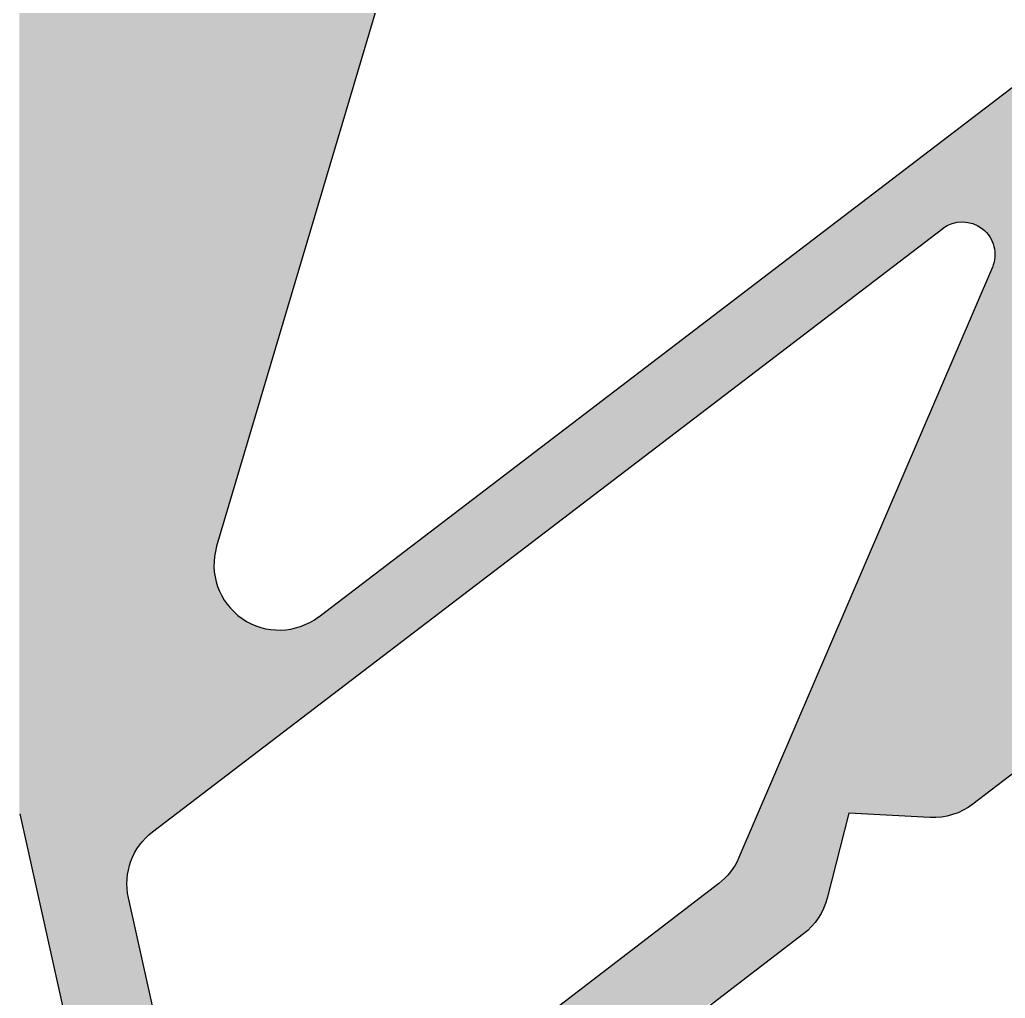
# Model space of a CAD drawing. Extents: x 181 to 485, y 440 to 775.
# Drawn here: x 379.36 to 409.62, y 516.45 to 546.48 of the extents above; entities that cross this region are included whole.
import ezdxf

# ---------------------------------------------------------------- set-up
doc = ezdxf.new("R2010")
doc.units = 0
doc.layers.add('LAYER_01', color=7, linetype='CONTINUOUS')

# ---------------------------------------------------------------- blocks, each defined once
blk = doc.blocks.new('*U1')
at = {"layer": 'LAYER_01', "linetype": 'CONTINUOUS'}
for points in [[(379.351, 522.17), (379.351, 607.502), (379.365, 522.112)], [(379.365, 522.112), (379.351, 607.502), (379.365, 607.489)], [(379.365, 522.112), (379.365, 607.489), (382.656, 507.334)], [(382.656, 507.334), (379.365, 607.489), (382.656, 604.414)], [(382.656, 519.984), (382.656, 604.414), (382.657, 520.02)], [(382.657, 520.02), (382.656, 604.414), (382.657, 604.414)], [(382.657, 520.02), (382.657, 604.414), (382.658, 520.055)], [(382.658, 520.055), (382.657, 604.414), (382.658, 604.413)], [(382.658, 520.055), (382.658, 604.413), (382.66, 520.091)], [(382.66, 520.091), (382.658, 604.413), (382.66, 604.411)], [(382.66, 520.091), (382.66, 604.411), (382.662, 520.127)], [(382.662, 520.127), (382.66, 604.411), (382.662, 604.409)], [(382.662, 520.127), (382.662, 604.409), (382.665, 520.162)], [(382.665, 520.162), (382.662, 604.409), (382.665, 604.406)], [(382.665, 520.162), (382.665, 604.406), (382.669, 520.198)], [(382.669, 520.198), (382.665, 604.406), (382.669, 604.403)], [(382.669, 520.198), (382.669, 604.403), (382.674, 520.234)], [(382.674, 520.234), (382.669, 604.403), (382.674, 604.398)], [(382.674, 520.234), (382.674, 604.398), (382.679, 520.27)], [(382.679, 520.27), (382.674, 604.398), (382.679, 604.394)], [(382.679, 520.27), (382.679, 604.394), (382.684, 520.306)], [(382.684, 520.306), (382.679, 604.394), (382.684, 604.388)], [(382.684, 520.306), (382.684, 604.388), (382.691, 520.341)], [(382.691, 520.341), (382.684, 604.388), (382.691, 604.382)], [(382.691, 520.341), (382.691, 604.382), (382.698, 520.377)], [(382.698, 520.377), (382.691, 604.382), (382.698, 604.376)], [(382.698, 520.377), (382.698, 604.376), (382.705, 520.413)], [(382.705, 520.413), (382.698, 604.376), (382.705, 604.369)], [(382.705, 520.413), (382.705, 604.369), (382.714, 520.448)], [(382.714, 520.448), (382.705, 604.369), (382.714, 604.361)], [(382.714, 520.448), (382.714, 604.361), (382.723, 520.483)], [(382.723, 520.483), (382.714, 604.361), (382.723, 604.352)], [(382.723, 520.483), (382.723, 604.352), (382.732, 520.518)], [(382.732, 520.518), (382.723, 604.352), (382.732, 604.343)], [(382.732, 520.518), (382.732, 604.343), (382.743, 520.554)], [(382.743, 520.554), (382.732, 604.343), (382.743, 604.334)], [(382.743, 520.554), (382.743, 604.334), (382.754, 520.588)], [(382.754, 520.588), (382.743, 604.334), (382.754, 604.324)], [(382.754, 520.588), (382.754, 604.324), (382.765, 520.623)], [(382.765, 520.623), (382.754, 604.324), (382.765, 604.313)], [(382.765, 520.623), (382.765, 604.313), (382.777, 520.657)], [(382.777, 520.657), (382.765, 604.313), (382.777, 604.301)], [(382.777, 520.657), (382.777, 604.301), (382.79, 520.692)], [(382.79, 520.692), (382.777, 604.301), (382.79, 604.289)], [(382.79, 520.692), (382.79, 604.289), (382.804, 520.726)], [(382.804, 520.726), (382.79, 604.289), (382.804, 604.277)], [(382.804, 520.726), (382.804, 604.277), (382.818, 520.759)], [(382.818, 520.759), (382.804, 604.277), (382.818, 604.264)], [(382.818, 520.759), (382.818, 604.264), (382.833, 520.793)], [(382.833, 520.793), (382.818, 604.264), (382.833, 604.25)], [(382.833, 520.793), (382.833, 604.25), (382.848, 520.826)], [(382.848, 520.826), (382.833, 604.25), (382.848, 604.236)], [(382.848, 520.826), (382.848, 604.236), (382.864, 520.859)], [(382.864, 520.859), (382.848, 604.236), (382.864, 604.221)], [(382.864, 520.859), (382.864, 604.221), (382.88, 520.891)], [(382.88, 520.891), (382.864, 604.221), (382.88, 604.205)], [(382.88, 520.891), (382.88, 604.205), (382.897, 520.923)], [(382.897, 520.923), (382.88, 604.205), (382.897, 604.19)], [(382.897, 520.923), (382.897, 604.19), (382.915, 520.955)], [(382.915, 520.955), (382.897, 604.19), (382.915, 604.173)], [(382.915, 520.955), (382.915, 604.173), (382.933, 520.987)], [(382.933, 520.987), (382.915, 604.173), (382.933, 604.156)], [(382.933, 520.987), (382.933, 604.156), (382.951, 521.018)], [(382.951, 521.018), (382.933, 604.156), (382.951, 604.139)], [(382.951, 521.018), (382.951, 604.139), (382.971, 521.048)], [(382.971, 521.048), (382.951, 604.139), (382.971, 604.121)], [(382.971, 521.048), (382.971, 604.121), (382.99, 521.079)], [(382.99, 521.079), (382.971, 604.121), (382.99, 604.103)], [(382.99, 521.079), (382.99, 604.103), (383.011, 521.108)], [(383.011, 521.108), (382.99, 604.103), (383.011, 604.084)], [(383.011, 521.108), (383.011, 604.084), (383.031, 521.138)], [(383.031, 521.138), (383.011, 604.084), (383.031, 604.064)], [(383.031, 521.138), (383.031, 604.064), (383.052, 521.167)], [(383.052, 521.167), (383.031, 604.064), (383.052, 604.045)], [(383.052, 521.167), (383.052, 604.045), (383.074, 521.195)], [(383.074, 521.195), (383.052, 604.045), (383.074, 604.024)], [(383.074, 521.195), (383.074, 604.024), (383.096, 521.223)], [(383.096, 521.223), (383.074, 604.024), (383.096, 604.004)], [(383.096, 521.223), (383.096, 604.004), (383.119, 521.251)], [(383.119, 521.251), (383.096, 604.004), (383.119, 603.983)], [(383.119, 521.251), (383.119, 603.983), (383.141, 521.278)], [(383.141, 521.278), (383.119, 603.983), (383.141, 603.961)], [(383.141, 521.278), (383.141, 603.961), (383.165, 521.304)], [(383.165, 521.304), (383.141, 603.961), (383.165, 603.94)], [(383.165, 521.304), (383.165, 603.94), (383.188, 521.33)], [(383.188, 521.33), (383.165, 603.94), (383.188, 603.918)], [(383.188, 521.33), (383.188, 603.918), (383.212, 521.356)], [(383.212, 521.356), (383.188, 603.918), (383.212, 603.895)], [(383.212, 521.356), (383.212, 603.895), (383.237, 521.381)], [(383.237, 521.381), (383.212, 603.895), (383.237, 603.872)], [(383.237, 521.381), (383.237, 603.872), (383.287, 521.429)], [(383.287, 521.429), (383.237, 603.872), (383.287, 603.826)], [(383.287, 521.429), (383.287, 603.826), (383.338, 521.476)], [(383.338, 521.476), (383.287, 603.826), (383.338, 603.778)], [(383.338, 521.476), (383.338, 603.778), (383.39, 521.52)], [(383.39, 521.52), (383.338, 603.778), (383.39, 603.729)], [(383.39, 521.52), (383.39, 603.729), (383.443, 521.562)], [(383.443, 521.562), (383.39, 603.729), (383.443, 603.68)], [(383.443, 521.562), (383.443, 603.68), (385.327, 523)], [(385.327, 523), (383.443, 603.68), (385.327, 601.92)], [(385.327, 529.758), (385.327, 601.92), (385.328, 529.797)], [(385.328, 529.797), (385.327, 601.92), (385.328, 601.919)], [(385.328, 529.797), (385.328, 601.919), (385.329, 529.836)], [(385.329, 529.836), (385.328, 601.919), (385.329, 601.918)], [(385.329, 529.836), (385.329, 601.918), (385.331, 529.875)], [(385.331, 529.875), (385.329, 601.918), (385.331, 601.916)], [(385.331, 529.875), (385.331, 601.916), (385.334, 529.914)], [(385.334, 529.914), (385.331, 601.916), (385.334, 601.914)], [(385.334, 529.914), (385.334, 601.914), (385.337, 529.953)], [(385.337, 529.953), (385.334, 601.914), (385.337, 601.91)], [(385.337, 529.953), (385.337, 601.91), (385.342, 529.991)], [(385.342, 529.991), (385.337, 601.91), (385.342, 601.907)], [(385.342, 529.991), (385.342, 601.907), (385.347, 530.029)], [(385.347, 530.029), (385.342, 601.907), (385.347, 601.902)], [(385.347, 530.029), (385.347, 601.902), (385.352, 530.067)], [(385.352, 530.067), (385.347, 601.902), (385.352, 601.897)], [(385.352, 530.067), (385.352, 601.897), (385.359, 530.105)], [(385.359, 530.105), (385.352, 601.897), (385.359, 601.891)], [(385.359, 530.105), (385.359, 601.891), (385.366, 530.142)], [(385.366, 530.142), (385.359, 601.891), (385.366, 601.884)], [(385.366, 530.142), (385.366, 601.884), (385.373, 530.179)], [(385.373, 530.179), (385.366, 601.884), (385.373, 601.877)], [(385.373, 530.179), (385.373, 601.877), (385.382, 530.215)], [(385.382, 530.215), (385.373, 601.877), (385.382, 601.869)], [(385.382, 530.215), (385.382, 601.869), (385.391, 530.251)], [(385.391, 530.251), (385.382, 601.869), (385.391, 601.861)], [(385.391, 530.251), (385.391, 601.861), (385.4, 530.287)], [(385.4, 530.287), (385.391, 601.861), (385.4, 601.852)], [(385.4, 530.287), (385.4, 601.852), (385.41, 530.322)], [(385.41, 530.322), (385.4, 601.852), (385.41, 601.842)], [(385.41, 530.322), (385.41, 601.842), (390.329, 546.862)], [(409.932, 523.413), (409.3, 544.007), (409.932, 544.489)], [(409.185, 539.742), (409.175, 543.912), (409.185, 543.919)], [(409.195, 539.723), (409.185, 543.919), (409.195, 543.927)], [(409.185, 539.742), (409.185, 543.919), (409.195, 539.723)], [(409.204, 539.705), (409.195, 543.927), (409.204, 543.934)], [(409.195, 539.723), (409.195, 543.927), (409.204, 539.705)], [(409.213, 539.685), (409.204, 543.934), (409.213, 543.94)], [(409.204, 539.705), (409.204, 543.934), (409.213, 539.685)], [(409.221, 539.666), (409.213, 543.94), (409.221, 543.947)], [(409.213, 539.685), (409.213, 543.94), (409.221, 539.666)], [(409.229, 539.646), (409.221, 543.947), (409.229, 543.953)], [(409.221, 539.666), (409.221, 543.947), (409.229, 539.646)], [(409.237, 539.627), (409.229, 543.953), (409.237, 543.959)], [(409.229, 539.646), (409.229, 543.953), (409.237, 539.627)], [(409.244, 539.607), (409.237, 543.959), (409.244, 543.964)], [(409.237, 539.627), (409.237, 543.959), (409.244, 539.607)], [(409.251, 539.586), (409.244, 543.964), (409.251, 543.97)], [(409.244, 539.607), (409.244, 543.964), (409.251, 539.586)], [(409.257, 539.566), (409.251, 543.97), (409.257, 543.974)], [(409.251, 539.586), (409.251, 543.97), (409.257, 539.566)], [(409.263, 539.546), (409.257, 543.974), (409.263, 543.979)], [(409.257, 539.566), (409.257, 543.974), (409.263, 539.546)], [(409.269, 539.525), (409.263, 543.979), (409.269, 543.983)], [(409.263, 539.546), (409.263, 543.979), (409.269, 539.525)], [(409.274, 539.504), (409.269, 543.983), (409.274, 543.987)], [(409.269, 539.525), (409.269, 543.983), (409.274, 539.504)], [(409.279, 539.484), (409.274, 543.987), (409.279, 543.991)], [(409.274, 539.504), (409.274, 543.987), (409.279, 539.484)], [(409.283, 539.463), (409.279, 543.991), (409.283, 543.994)], [(409.279, 539.484), (409.279, 543.991), (409.283, 539.463)], [(409.286, 539.442), (409.283, 543.994), (409.286, 543.997)], [(409.283, 539.463), (409.283, 543.994), (409.286, 539.442)], [(409.29, 539.421), (409.286, 543.997), (409.29, 543.999)], [(409.286, 539.442), (409.286, 543.997), (409.29, 539.421)], [(409.293, 539.4), (409.29, 543.999), (409.293, 544.001)], [(409.29, 539.421), (409.29, 543.999), (409.293, 539.4)], [(409.295, 539.379), (409.293, 544.001), (409.295, 544.003)], [(409.293, 539.4), (409.293, 544.001), (409.295, 539.379)], [(409.297, 539.358), (409.295, 544.003), (409.297, 544.005)], [(409.295, 539.379), (409.295, 544.003), (409.297, 539.358)], [(409.298, 539.336), (409.297, 544.005), (409.298, 544.006)], [(409.297, 539.358), (409.297, 544.005), (409.298, 539.336)], [(409.299, 539.315), (409.298, 544.006), (409.299, 544.007)], [(409.298, 539.336), (409.298, 544.006), (409.299, 539.315)], [(409.299, 539.315), (409.299, 544.007), (409.3, 539.294)], [(409.3, 539.294), (409.299, 544.007), (409.3, 544.007)], [(409.3, 539.294), (409.3, 544.007), (409.3, 539.273)], [(409.3, 539.273), (409.3, 544.007), (409.3, 544.007)], [(409.3, 522.929), (409.3, 544.007), (409.932, 523.413)], [(408.785, 540.151), (408.767, 543.6), (408.785, 543.614)], [(408.802, 540.141), (408.785, 543.614), (408.802, 543.627)], [(408.785, 540.151), (408.785, 543.614), (408.802, 540.141)], [(408.819, 540.131), (408.802, 543.627), (408.819, 543.64)], [(408.802, 540.141), (408.802, 543.627), (408.819, 540.131)], [(408.836, 540.121), (408.819, 543.64), (408.836, 543.653)], [(408.819, 540.131), (408.819, 543.64), (408.836, 540.121)], [(408.852, 540.11), (408.836, 543.653), (408.852, 543.665)], [(408.836, 540.121), (408.836, 543.653), (408.852, 540.11)], [(408.869, 540.099), (408.852, 543.665), (408.869, 543.678)], [(408.852, 540.11), (408.852, 543.665), (408.869, 540.099)], [(408.884, 540.088), (408.869, 543.678), (408.884, 543.69)], [(408.869, 540.099), (408.869, 543.678), (408.884, 540.088)], [(408.9, 540.076), (408.884, 543.69), (408.9, 543.702)], [(408.884, 540.088), (408.884, 543.69), (408.9, 540.076)], [(408.915, 540.065), (408.9, 543.702), (408.915, 543.713)], [(408.9, 540.076), (408.9, 543.702), (408.915, 540.065)], [(408.93, 540.053), (408.915, 543.713), (408.93, 543.725)], [(408.915, 540.065), (408.915, 543.713), (408.93, 540.053)], [(408.945, 540.041), (408.93, 543.725), (408.945, 543.736)], [(408.93, 540.053), (408.93, 543.725), (408.945, 540.041)], [(408.96, 540.028), (408.945, 543.736), (408.96, 543.747)], [(408.945, 540.041), (408.945, 543.736), (408.96, 540.028)], [(408.974, 540.015), (408.96, 543.747), (408.974, 543.758)], [(408.96, 540.028), (408.96, 543.747), (408.974, 540.015)], [(408.989, 540.002), (408.974, 543.758), (408.989, 543.769)], [(408.974, 540.015), (408.974, 543.758), (408.989, 540.002)], [(409.003, 539.988), (408.989, 543.769), (409.003, 543.78)], [(408.989, 540.002), (408.989, 543.769), (409.003, 539.988)], [(409.017, 539.974), (409.003, 543.78), (409.017, 543.791)], [(409.003, 539.988), (409.003, 543.78), (409.017, 539.974)], [(409.031, 539.959), (409.017, 543.791), (409.031, 543.801)], [(409.017, 539.974), (409.017, 543.791), (409.031, 539.959)], [(409.044, 539.945), (409.031, 543.801), (409.044, 543.812)], [(409.031, 539.959), (409.031, 543.801), (409.044, 539.945)], [(409.057, 539.929), (409.044, 543.812), (409.057, 543.822)], [(409.044, 539.945), (409.044, 543.812), (409.057, 539.929)], [(409.07, 539.914), (409.057, 543.822), (409.07, 543.832)], [(409.057, 539.929), (409.057, 543.822), (409.07, 539.914)], [(409.083, 539.898), (409.07, 543.832), (409.083, 543.842)], [(409.07, 539.914), (409.07, 543.832), (409.083, 539.898)], [(409.096, 539.882), (409.083, 543.842), (409.096, 543.851)], [(409.083, 539.898), (409.083, 543.842), (409.096, 539.882)], [(409.108, 539.866), (409.096, 543.851), (409.108, 543.861)], [(409.096, 539.882), (409.096, 543.851), (409.108, 539.866)], [(409.12, 539.849), (409.108, 543.861), (409.12, 543.87)], [(409.108, 539.866), (409.108, 543.861), (409.12, 539.849)], [(409.132, 539.832), (409.12, 543.87), (409.132, 543.879)], [(409.12, 539.849), (409.12, 543.87), (409.132, 539.832)], [(409.143, 539.814), (409.132, 543.879), (409.143, 543.887)], [(409.132, 539.832), (409.132, 543.879), (409.143, 539.814)], [(409.154, 539.797), (409.143, 543.887), (409.154, 543.896)], [(409.143, 539.814), (409.143, 543.887), (409.154, 539.797)], [(409.165, 539.779), (409.154, 543.896), (409.165, 543.904)], [(409.154, 539.797), (409.154, 543.896), (409.165, 539.779)], [(409.175, 539.761), (409.165, 543.904), (409.175, 543.912)], [(409.165, 539.779), (409.165, 543.904), (409.175, 539.761)], [(409.175, 539.761), (409.175, 543.912), (409.185, 539.742)], [(408.39, 540.272), (408.369, 543.297), (408.39, 543.313)], [(408.412, 540.27), (408.39, 543.313), (408.412, 543.329)], [(408.39, 540.272), (408.39, 543.313), (408.412, 540.27)], [(408.433, 540.267), (408.412, 543.329), (408.433, 543.345)], [(408.412, 540.27), (408.412, 543.329), (408.433, 540.267)], [(408.454, 540.264), (408.433, 543.345), (408.454, 543.361)], [(408.433, 540.267), (408.433, 543.345), (408.454, 540.264)], [(408.475, 540.261), (408.454, 543.361), (408.475, 543.377)], [(408.454, 540.264), (408.454, 543.361), (408.475, 540.261)], [(408.495, 540.257), (408.475, 543.377), (408.495, 543.393)], [(408.475, 540.261), (408.475, 543.377), (408.495, 540.257)], [(408.516, 540.253), (408.495, 543.393), (408.516, 543.409)], [(408.495, 540.257), (408.495, 543.393), (408.516, 540.253)], [(408.536, 540.248), (408.516, 543.409), (408.536, 543.424)], [(408.516, 540.253), (408.516, 543.409), (408.536, 540.248)], [(408.557, 540.243), (408.536, 543.424), (408.557, 543.44)], [(408.536, 540.248), (408.536, 543.424), (408.557, 540.243)], [(408.577, 540.237), (408.557, 543.44), (408.577, 543.455)], [(408.557, 540.243), (408.557, 543.44), (408.577, 540.237)], [(408.597, 540.231), (408.577, 543.455), (408.597, 543.47)], [(408.577, 540.237), (408.577, 543.455), (408.597, 540.231)], [(408.617, 540.225), (408.597, 543.47), (408.617, 543.486)], [(408.597, 540.231), (408.597, 543.47), (408.617, 540.225)], [(408.636, 540.218), (408.617, 543.486), (408.636, 543.501)], [(408.617, 540.225), (408.617, 543.486), (408.636, 540.218)], [(408.656, 540.211), (408.636, 543.501), (408.656, 543.515)], [(408.636, 540.218), (408.636, 543.501), (408.656, 540.211)], [(408.675, 540.203), (408.656, 543.515), (408.675, 543.53)], [(408.656, 540.211), (408.656, 543.515), (408.675, 540.203)], [(408.694, 540.195), (408.675, 543.53), (408.694, 543.544)], [(408.675, 540.203), (408.675, 543.53), (408.694, 540.195)], [(408.713, 540.187), (408.694, 543.544), (408.713, 543.559)], [(408.694, 540.195), (408.694, 543.544), (408.713, 540.187)], [(408.731, 540.179), (408.713, 543.559), (408.731, 543.573)], [(408.713, 540.187), (408.713, 543.559), (408.731, 540.179)], [(408.749, 540.17), (408.731, 543.573), (408.749, 543.587)], [(408.731, 540.179), (408.731, 543.573), (408.749, 540.17)], [(408.767, 540.161), (408.749, 543.587), (408.767, 543.6)], [(408.749, 540.17), (408.749, 543.587), (408.767, 540.161)], [(408.767, 540.161), (408.767, 543.6), (408.785, 540.151)], [(407.994, 540.228), (407.974, 542.995), (407.994, 543.01)], [(408.013, 540.234), (407.994, 543.01), (408.013, 543.025)], [(407.994, 540.228), (407.994, 543.01), (408.013, 540.234)], [(408.033, 540.24), (408.013, 543.025), (408.033, 543.04)], [(408.013, 540.234), (408.013, 543.025), (408.033, 540.24)], [(408.054, 540.245), (408.033, 543.04), (408.054, 543.056)], [(408.033, 540.24), (408.033, 543.04), (408.054, 540.245)], [(408.074, 540.25), (408.054, 543.056), (408.074, 543.071)], [(408.054, 540.245), (408.054, 543.056), (408.074, 540.25)], [(408.095, 540.255), (408.074, 543.071), (408.095, 543.087)], [(408.074, 540.25), (408.074, 543.071), (408.095, 540.255)], [(408.115, 540.259), (408.095, 543.087), (408.115, 543.103)], [(408.095, 540.255), (408.095, 543.087), (408.115, 540.259)], [(408.136, 540.263), (408.115, 543.103), (408.136, 543.119)], [(408.115, 540.259), (408.115, 543.103), (408.136, 540.263)], [(408.157, 540.266), (408.136, 543.119), (408.157, 543.135)], [(408.136, 540.263), (408.136, 543.119), (408.157, 540.266)], [(408.178, 540.269), (408.157, 543.135), (408.178, 543.151)], [(408.157, 540.266), (408.157, 543.135), (408.178, 540.269)], [(408.199, 540.271), (408.178, 543.151), (408.199, 543.167)], [(408.178, 540.269), (408.178, 543.151), (408.199, 540.271)], [(408.22, 540.273), (408.199, 543.167), (408.22, 543.183)], [(408.199, 540.271), (408.199, 543.167), (408.22, 540.273)], [(408.242, 540.275), (408.22, 543.183), (408.242, 543.199)], [(408.22, 540.273), (408.22, 543.183), (408.242, 540.275)], [(408.263, 540.276), (408.242, 543.199), (408.263, 543.215)], [(408.242, 540.275), (408.242, 543.199), (408.263, 540.276)], [(408.284, 540.276), (408.263, 543.215), (408.284, 543.232)], [(408.263, 540.276), (408.263, 543.215), (408.284, 540.276)], [(408.305, 540.276), (408.284, 543.232), (408.305, 543.248)], [(408.284, 540.276), (408.284, 543.232), (408.305, 540.276)], [(408.327, 540.276), (408.305, 543.248), (408.327, 543.264)], [(408.305, 540.276), (408.305, 543.248), (408.327, 540.276)], [(408.348, 540.275), (408.327, 543.264), (408.348, 543.28)], [(408.327, 540.276), (408.327, 543.264), (408.348, 540.275)], [(408.369, 540.274), (408.348, 543.28), (408.369, 543.297)], [(408.348, 540.275), (408.348, 543.28), (408.369, 540.274)], [(408.369, 540.274), (408.369, 543.297), (408.39, 540.272)], [(407.694, 540.071), (388.541, 528.162), (407.694, 542.781)], [(407.709, 540.083), (407.694, 542.781), (407.709, 542.793)], [(407.694, 540.071), (407.694, 542.781), (407.709, 540.083)], [(407.725, 540.094), (407.709, 542.793), (407.725, 542.805)], [(407.709, 540.083), (407.709, 542.793), (407.725, 540.094)], [(407.74, 540.105), (407.725, 542.805), (407.74, 542.817)], [(407.725, 540.094), (407.725, 542.805), (407.74, 540.105)], [(407.757, 540.116), (407.74, 542.817), (407.757, 542.829)], [(407.74, 540.105), (407.74, 542.817), (407.757, 540.116)], [(407.773, 540.126), (407.757, 542.829), (407.773, 542.842)], [(407.757, 540.116), (407.757, 542.829), (407.773, 540.126)], [(407.79, 540.136), (407.773, 542.842), (407.79, 542.855)], [(407.773, 540.126), (407.773, 542.842), (407.79, 540.136)], [(407.807, 540.146), (407.79, 542.855), (407.807, 542.868)], [(407.79, 540.136), (407.79, 542.855), (407.807, 540.146)], [(407.825, 540.156), (407.807, 542.868), (407.825, 542.881)], [(407.807, 540.146), (407.807, 542.868), (407.825, 540.156)], [(407.843, 540.165), (407.825, 542.881), (407.843, 542.895)], [(407.825, 540.156), (407.825, 542.881), (407.843, 540.165)], [(407.861, 540.174), (407.843, 542.895), (407.861, 542.908)], [(407.843, 540.165), (407.843, 542.895), (407.861, 540.174)], [(407.879, 540.183), (407.861, 542.908), (407.879, 542.922)], [(407.861, 540.174), (407.861, 542.908), (407.879, 540.183)], [(407.897, 540.191), (407.879, 542.922), (407.897, 542.936)], [(407.879, 540.183), (407.879, 542.922), (407.897, 540.191)], [(407.916, 540.2), (407.897, 542.936), (407.916, 542.951)], [(407.897, 540.191), (407.897, 542.936), (407.916, 540.2)], [(407.935, 540.207), (407.916, 542.951), (407.935, 542.965)], [(407.916, 540.2), (407.916, 542.951), (407.935, 540.207)], [(407.954, 540.215), (407.935, 542.965), (407.954, 542.98)], [(407.935, 540.207), (407.935, 542.965), (407.954, 540.215)], [(407.974, 540.221), (407.954, 542.98), (407.974, 542.995)], [(407.954, 540.215), (407.954, 542.98), (407.974, 540.221)], [(407.974, 540.221), (407.974, 542.995), (407.994, 540.228)], [(388.541, 525.453), (388.541, 528.162), (407.694, 540.071)], [(409.282, 522.916), (409.278, 539.069), (409.282, 539.089)], [(409.286, 522.918), (409.282, 539.089), (409.286, 539.109)], [(409.282, 522.916), (409.282, 539.089), (409.286, 522.918)], [(409.289, 522.921), (409.286, 539.109), (409.289, 539.129)], [(409.286, 522.918), (409.286, 539.109), (409.289, 522.921)], [(409.292, 522.923), (409.289, 539.129), (409.292, 539.149)], [(409.289, 522.921), (409.289, 539.129), (409.292, 522.923)], [(409.295, 522.925), (409.292, 539.149), (409.295, 539.17)], [(409.292, 522.923), (409.292, 539.149), (409.295, 522.925)], [(409.297, 522.926), (409.295, 539.17), (409.297, 539.19)], [(409.295, 522.925), (409.295, 539.17), (409.297, 522.926)], [(409.298, 522.928), (409.297, 539.19), (409.298, 539.211)], [(409.297, 522.926), (409.297, 539.19), (409.298, 522.928)], [(409.299, 522.928), (409.298, 539.211), (409.299, 539.232)], [(409.298, 522.928), (409.298, 539.211), (409.299, 522.928)], [(409.3, 522.929), (409.299, 539.232), (409.3, 539.252)], [(409.299, 522.928), (409.299, 539.232), (409.3, 522.929)], [(409.3, 522.929), (409.3, 539.252), (409.3, 539.273)], [(409.3, 522.929), (409.3, 539.252), (409.3, 522.929)], [(409.219, 522.867), (408.624, 537.495), (409.219, 538.882)], [(409.226, 522.873), (409.219, 538.882), (409.226, 538.899)], [(409.219, 522.867), (409.219, 538.882), (409.226, 522.873)], [(409.234, 522.878), (409.226, 538.899), (409.234, 538.917)], [(409.226, 522.873), (409.226, 538.899), (409.234, 522.878)], [(409.24, 522.883), (409.234, 538.917), (409.24, 538.935)], [(409.234, 522.878), (409.234, 538.917), (409.24, 522.883)], [(409.247, 522.888), (409.24, 538.935), (409.247, 538.954)], [(409.24, 522.883), (409.24, 538.935), (409.247, 522.888)], [(409.253, 522.893), (409.247, 538.954), (409.253, 538.972)], [(409.247, 522.888), (409.247, 538.954), (409.253, 522.893)], [(409.259, 522.897), (409.253, 538.972), (409.259, 538.991)], [(409.253, 522.893), (409.253, 538.972), (409.259, 522.897)], [(409.264, 522.902), (409.259, 538.991), (409.264, 539.01)], [(409.259, 522.897), (409.259, 538.991), (409.264, 522.902)], [(409.269, 522.906), (409.264, 539.01), (409.269, 539.03)], [(409.264, 522.902), (409.264, 539.01), (409.269, 522.906)], [(409.274, 522.909), (409.269, 539.03), (409.274, 539.049)], [(409.269, 522.906), (409.269, 539.03), (409.274, 522.909)], [(409.278, 522.913), (409.274, 539.049), (409.278, 539.069)], [(409.274, 522.909), (409.274, 539.049), (409.278, 522.913)], [(409.278, 522.913), (409.278, 539.069), (409.282, 522.916)], [(408.554, 522.36), (408.518, 537.249), (408.554, 537.332)], [(408.589, 522.385), (408.554, 537.332), (408.589, 537.415)], [(408.554, 522.36), (408.554, 537.332), (408.589, 522.385)], [(408.624, 522.411), (408.589, 537.415), (408.624, 537.495)], [(408.589, 522.385), (408.589, 537.415), (408.624, 522.411)], [(408.624, 522.411), (408.624, 537.495), (409.219, 522.867)], [(408.406, 522.266), (408.368, 536.899), (408.406, 536.989)], [(408.444, 522.288), (408.406, 536.989), (408.444, 537.077)], [(408.406, 522.266), (408.406, 536.989), (408.444, 522.288)], [(408.481, 522.312), (408.444, 537.077), (408.481, 537.163)], [(408.444, 522.288), (408.444, 537.077), (408.481, 522.312)], [(408.518, 522.335), (408.481, 537.163), (408.518, 537.249)], [(408.481, 522.312), (408.481, 537.163), (408.518, 522.335)], [(408.518, 522.335), (408.518, 537.249), (408.554, 522.36)], [(408.289, 522.204), (408.249, 536.623), (408.289, 536.716)], [(408.329, 522.224), (408.289, 536.716), (408.329, 536.808)], [(408.289, 522.204), (408.289, 536.716), (408.329, 522.224)], [(408.368, 522.245), (408.329, 536.808), (408.368, 536.899)], [(408.329, 522.224), (408.329, 536.808), (408.368, 522.245)], [(408.368, 522.245), (408.368, 536.899), (408.406, 522.266)], [(408.168, 522.149), (408.126, 536.338), (408.168, 536.434)], [(408.209, 522.167), (408.168, 536.434), (408.209, 536.529)], [(408.168, 522.149), (408.168, 536.434), (408.209, 522.167)], [(408.249, 522.185), (408.209, 536.529), (408.249, 536.623)], [(408.209, 522.167), (408.209, 536.529), (408.249, 522.185)], [(408.249, 522.185), (408.249, 536.623), (408.289, 522.204)], [(408.043, 522.103), (408, 536.044), (408.043, 536.143)], [(408.085, 522.117), (408.043, 536.143), (408.085, 536.24)], [(408.043, 522.103), (408.043, 536.143), (408.085, 522.117)], [(408.126, 522.133), (408.085, 536.24), (408.126, 536.338)], [(408.085, 522.117), (408.085, 536.24), (408.126, 522.133)], [(408.126, 522.133), (408.126, 536.338), (408.168, 522.149)], [(407.915, 522.064), (407.871, 535.744), (407.915, 535.844)], [(407.958, 522.076), (407.915, 535.844), (407.958, 535.944)], [(407.915, 522.064), (407.915, 535.844), (407.958, 522.076)], [(408, 522.089), (407.958, 535.944), (408, 536.044)], [(407.958, 522.076), (407.958, 535.944), (408, 522.089)], [(408, 522.089), (408, 536.044), (408.043, 522.103)], [(407.785, 522.035), (407.741, 535.44), (407.785, 535.541)], [(407.828, 522.044), (407.785, 535.541), (407.828, 535.643)], [(407.785, 522.035), (407.785, 535.541), (407.828, 522.044)], [(407.871, 522.054), (407.828, 535.643), (407.871, 535.744)], [(407.828, 522.044), (407.828, 535.643), (407.871, 522.054)], [(407.871, 522.054), (407.871, 535.744), (407.915, 522.064)], [(407.653, 522.014), (407.609, 535.134), (407.653, 535.236)], [(407.697, 522.02), (407.653, 535.236), (407.697, 535.338)], [(407.653, 522.014), (407.653, 535.236), (407.697, 522.02)], [(407.741, 522.027), (407.697, 535.338), (407.741, 535.44)], [(407.697, 522.02), (407.697, 535.338), (407.741, 522.027)], [(407.741, 522.027), (407.741, 535.44), (407.785, 522.035)], [(407.522, 522.002), (407.478, 534.827), (407.522, 534.929)], [(407.565, 522.005), (407.522, 534.929), (407.565, 535.031)], [(407.522, 522.002), (407.522, 534.929), (407.565, 522.005)], [(407.609, 522.009), (407.565, 535.031), (407.609, 535.134)], [(407.565, 522.005), (407.565, 535.031), (407.609, 522.009)], [(407.609, 522.009), (407.609, 535.134), (407.653, 522.014)], [(407.391, 521.999), (407.347, 534.523), (407.391, 534.624)], [(407.434, 521.999), (407.391, 534.624), (407.434, 534.726)], [(407.391, 521.999), (407.391, 534.624), (407.434, 521.999)], [(407.478, 522), (407.434, 534.726), (407.478, 534.827)], [(407.434, 521.999), (407.434, 534.726), (407.478, 522)], [(407.478, 522), (407.478, 534.827), (407.522, 522.002)], [(407.304, 522.002), (404.811, 528.618), (407.304, 534.422)], [(407.347, 522), (407.304, 534.422), (407.347, 534.523)], [(407.304, 522.002), (407.304, 534.422), (407.347, 522)], [(407.347, 522), (407.347, 534.523), (407.391, 521.999)], [(385.327, 523), (385.327, 529.758), (385.328, 523)], [(385.328, 523), (385.327, 529.758), (385.328, 529.718)], [(385.328, 523), (385.328, 529.718), (385.329, 523.001)], [(385.329, 523.001), (385.328, 529.718), (385.329, 529.679)], [(385.329, 523.001), (385.329, 529.679), (385.33, 523.003)], [(385.33, 523.003), (385.329, 529.679), (385.33, 529.639)], [(385.33, 523.003), (385.33, 529.639), (385.333, 523.005)], [(385.333, 523.005), (385.33, 529.639), (385.333, 529.599)], [(385.333, 523.005), (385.333, 529.599), (385.337, 523.007)], [(385.337, 523.007), (385.333, 529.599), (385.337, 529.56)], [(385.337, 523.007), (385.337, 529.56), (385.341, 523.01)], [(385.341, 523.01), (385.337, 529.56), (385.341, 529.52)], [(385.341, 523.01), (385.341, 529.52), (385.346, 523.014)], [(385.346, 523.014), (385.341, 529.52), (385.346, 529.48)], [(385.346, 523.014), (385.346, 529.48), (385.352, 523.019)], [(385.352, 523.019), (385.346, 529.48), (385.352, 529.44)], [(385.352, 523.019), (385.352, 529.44), (385.358, 523.024)], [(385.358, 523.024), (385.352, 529.44), (385.358, 529.4)], [(385.358, 523.024), (385.358, 529.4), (385.366, 523.03)], [(385.366, 523.03), (385.358, 529.4), (385.366, 529.361)], [(385.366, 523.03), (385.366, 529.361), (385.374, 523.036)], [(385.374, 523.036), (385.366, 529.361), (385.374, 529.321)], [(385.374, 523.036), (385.374, 529.321), (385.383, 523.043)], [(385.383, 523.043), (385.374, 529.321), (385.383, 529.282)], [(385.383, 523.043), (385.383, 529.282), (385.393, 523.05)], [(385.393, 523.05), (385.383, 529.282), (385.393, 529.242)], [(385.393, 523.05), (385.393, 529.242), (385.404, 523.059)], [(385.404, 523.059), (385.393, 529.242), (385.404, 529.203)], [(385.404, 523.059), (385.404, 529.203), (385.416, 523.067)], [(385.416, 523.067), (385.404, 529.203), (385.416, 529.165)], [(385.416, 523.067), (385.416, 529.165), (385.428, 523.077)], [(385.428, 523.077), (385.416, 529.165), (385.428, 529.126)], [(385.428, 523.077), (385.428, 529.126), (385.441, 523.087)], [(385.441, 523.087), (385.428, 529.126), (385.441, 529.087)], [(385.441, 523.087), (385.441, 529.087), (385.455, 523.097)], [(385.455, 523.097), (385.441, 529.087), (385.455, 529.049)], [(385.455, 523.097), (385.455, 529.049), (385.47, 523.109)], [(385.47, 523.109), (385.455, 529.049), (385.47, 529.011)], [(385.47, 523.109), (385.47, 529.011), (385.485, 523.12)], [(385.485, 523.12), (385.47, 529.011), (385.485, 528.974)], [(385.485, 523.12), (385.485, 528.974), (385.501, 523.133)], [(385.501, 523.133), (385.485, 528.974), (385.501, 528.937)], [(385.501, 523.133), (385.501, 528.937), (385.518, 523.146)], [(385.518, 523.146), (385.501, 528.937), (385.518, 528.9)], [(385.518, 523.146), (385.518, 528.9), (385.536, 523.159)], [(385.536, 523.159), (385.518, 528.9), (385.536, 528.864)], [(385.536, 523.159), (385.536, 528.864), (385.554, 523.173)], [(385.554, 523.173), (385.536, 528.864), (385.554, 528.827)], [(385.554, 523.173), (385.554, 528.827), (385.573, 523.188)], [(385.573, 523.188), (385.554, 528.827), (385.573, 528.792)], [(385.573, 523.188), (385.573, 528.792), (385.593, 523.203)], [(385.593, 523.203), (385.573, 528.792), (385.593, 528.757)], [(385.593, 523.203), (385.593, 528.757), (385.613, 523.218)], [(385.613, 523.218), (385.593, 528.757), (385.613, 528.722)], [(385.613, 523.218), (385.613, 528.722), (385.634, 523.234)], [(385.634, 523.234), (385.613, 528.722), (385.634, 528.688)], [(385.634, 523.234), (385.634, 528.688), (385.656, 523.251)], [(385.656, 523.251), (385.634, 528.688), (385.656, 528.654)], [(385.656, 523.251), (385.656, 528.654), (385.678, 523.268)], [(385.678, 523.268), (385.656, 528.654), (385.678, 528.621)], [(385.678, 523.268), (385.678, 528.621), (385.701, 523.285)], [(385.701, 523.285), (385.678, 528.621), (385.701, 528.588)], [(385.701, 523.285), (385.701, 528.588), (385.724, 523.303)], [(385.724, 523.303), (385.701, 528.588), (385.724, 528.556)], [(385.724, 523.303), (385.724, 528.556), (385.748, 523.321)], [(385.748, 523.321), (385.724, 528.556), (385.748, 528.525)], [(385.748, 523.321), (385.748, 528.525), (385.773, 523.34)], [(385.773, 523.34), (385.748, 528.525), (385.773, 528.494)], [(385.773, 523.34), (385.773, 528.494), (385.798, 523.359)], [(385.798, 523.359), (385.773, 528.494), (385.798, 528.464)], [(404.811, 522.132), (404.145, 527.068), (404.811, 528.618)], [(404.811, 522.132), (404.811, 528.618), (407.304, 522.002)], [(385.798, 523.359), (385.798, 528.464), (385.823, 523.379)], [(385.823, 523.379), (385.798, 528.464), (385.823, 528.434)], [(385.823, 523.379), (385.823, 528.434), (385.849, 523.399)], [(385.849, 523.399), (385.823, 528.434), (385.849, 528.405)], [(385.849, 523.399), (385.849, 528.405), (385.876, 523.419)], [(385.876, 523.419), (385.849, 528.405), (385.876, 528.376)], [(385.876, 523.419), (385.876, 528.376), (385.903, 523.439)], [(385.903, 523.439), (385.876, 528.376), (385.903, 528.348)], [(385.903, 523.439), (385.903, 528.348), (385.93, 523.46)], [(385.93, 523.46), (385.903, 528.348), (385.93, 528.321)], [(385.93, 523.46), (385.93, 528.321), (385.958, 523.481)], [(385.958, 523.481), (385.93, 528.321), (385.958, 528.295)], [(385.958, 523.481), (385.958, 528.295), (385.986, 523.503)], [(385.986, 523.503), (385.958, 528.295), (385.986, 528.269)], [(385.986, 523.503), (385.986, 528.269), (386.015, 523.525)], [(386.015, 523.525), (385.986, 528.269), (386.015, 528.243)], [(386.015, 523.525), (386.015, 528.243), (386.043, 523.547)], [(386.043, 523.547), (386.015, 528.243), (386.043, 528.219)], [(386.043, 523.547), (386.043, 528.219), (386.072, 523.569)], [(386.072, 523.569), (386.043, 528.219), (386.072, 528.195)], [(386.072, 523.569), (386.072, 528.195), (386.102, 523.591)], [(386.102, 523.591), (386.072, 528.195), (386.102, 528.172)], [(386.102, 523.591), (386.102, 528.172), (386.131, 523.614)], [(386.131, 523.614), (386.102, 528.172), (386.131, 528.149)], [(386.131, 523.614), (386.131, 528.149), (386.161, 523.637)], [(386.161, 523.637), (386.131, 528.149), (386.161, 528.127)], [(386.161, 523.637), (386.161, 528.127), (386.191, 523.66)], [(386.191, 523.66), (386.161, 528.127), (386.191, 528.106)], [(386.191, 523.66), (386.191, 528.106), (386.222, 523.683)], [(386.222, 523.683), (386.191, 528.106), (386.222, 528.085)], [(386.222, 523.683), (386.222, 528.085), (386.253, 523.707)], [(386.253, 523.707), (386.222, 528.085), (386.253, 528.065)], [(386.253, 523.707), (386.253, 528.065), (386.285, 523.731)], [(386.285, 523.731), (386.253, 528.065), (386.285, 528.046)], [(386.285, 523.731), (386.285, 528.046), (386.317, 523.755)], [(386.317, 523.755), (386.285, 528.046), (386.317, 528.026)], [(386.317, 523.755), (386.317, 528.026), (386.349, 523.78)], [(386.349, 523.78), (386.317, 528.026), (386.349, 528.008)], [(386.349, 523.78), (386.349, 528.008), (386.383, 523.806)], [(386.383, 523.806), (386.349, 528.008), (386.383, 527.989)], [(386.383, 523.806), (386.383, 527.989), (386.416, 523.831)], [(386.416, 523.831), (386.383, 527.989), (386.416, 527.972)], [(386.416, 523.831), (386.416, 527.972), (386.451, 523.857)], [(386.451, 523.857), (386.416, 527.972), (386.451, 527.955)], [(386.451, 523.857), (386.451, 527.955), (386.485, 523.884)], [(386.485, 523.884), (386.451, 527.955), (386.485, 527.938)], [(386.485, 523.884), (386.485, 527.938), (386.52, 523.911)], [(386.52, 523.911), (386.485, 527.938), (386.52, 527.922)], [(386.52, 523.911), (386.52, 527.922), (386.556, 523.938)], [(386.556, 523.938), (386.52, 527.922), (386.556, 527.907)], [(386.556, 523.938), (386.556, 527.907), (386.592, 523.965)], [(386.592, 523.965), (386.556, 527.907), (386.592, 527.892)], [(386.592, 523.965), (386.592, 527.892), (386.628, 523.993)], [(386.628, 523.993), (386.592, 527.892), (386.628, 527.878)], [(388.042, 525.072), (388.005, 527.871), (388.042, 527.885)], [(388.079, 525.1), (388.042, 527.885), (388.079, 527.899)], [(388.042, 525.072), (388.042, 527.885), (388.079, 525.1)], [(388.115, 525.128), (388.079, 527.899), (388.115, 527.914)], [(388.079, 525.1), (388.079, 527.899), (388.115, 525.128)], [(388.151, 525.155), (388.115, 527.914), (388.151, 527.93)], [(388.115, 525.128), (388.115, 527.914), (388.151, 525.155)], [(388.186, 525.182), (388.151, 527.93), (388.186, 527.946)], [(388.151, 525.155), (388.151, 527.93), (388.186, 525.182)], [(388.221, 525.209), (388.186, 527.946), (388.221, 527.963)], [(388.186, 525.182), (388.186, 527.946), (388.221, 525.209)], [(388.255, 525.235), (388.221, 527.963), (388.255, 527.981)], [(388.221, 525.209), (388.221, 527.963), (388.255, 525.235)], [(388.289, 525.261), (388.255, 527.981), (388.289, 527.999)], [(388.255, 525.235), (388.255, 527.981), (388.289, 525.261)], [(388.323, 525.286), (388.289, 527.999), (388.323, 528.018)], [(388.289, 525.261), (388.289, 527.999), (388.323, 525.286)], [(388.355, 525.311), (388.323, 528.018), (388.355, 528.037)], [(388.323, 525.286), (388.323, 528.018), (388.355, 525.311)], [(388.388, 525.336), (388.355, 528.037), (388.388, 528.057)], [(388.355, 525.311), (388.355, 528.037), (388.388, 525.336)], [(388.419, 525.36), (388.388, 528.057), (388.419, 528.077)], [(388.388, 525.336), (388.388, 528.057), (388.419, 525.36)], [(388.451, 525.384), (388.419, 528.077), (388.451, 528.098)], [(388.419, 525.36), (388.419, 528.077), (388.451, 525.384)], [(388.481, 525.407), (388.451, 528.098), (388.481, 528.119)], [(388.451, 525.384), (388.451, 528.098), (388.481, 525.407)], [(388.511, 525.43), (388.481, 528.119), (388.511, 528.14)], [(388.481, 525.407), (388.481, 528.119), (388.511, 525.43)], [(388.541, 525.453), (388.511, 528.14), (388.541, 528.162)], [(388.511, 525.43), (388.511, 528.14), (388.541, 525.453)], [(386.628, 523.993), (386.628, 527.878), (386.665, 524.021)], [(386.665, 524.021), (386.628, 527.878), (386.665, 527.865)], [(386.665, 524.021), (386.665, 527.865), (386.703, 524.05)], [(386.703, 524.05), (386.665, 527.865), (386.703, 527.852)], [(386.703, 524.05), (386.703, 527.852), (386.74, 524.078)], [(386.74, 524.078), (386.703, 527.852), (386.74, 527.84)], [(386.74, 524.078), (386.74, 527.84), (386.778, 524.107)], [(386.778, 524.107), (386.74, 527.84), (386.778, 527.829)], [(386.778, 524.107), (386.778, 527.829), (386.816, 524.137)], [(386.816, 524.137), (386.778, 527.829), (386.816, 527.819)], [(386.816, 524.137), (386.816, 527.819), (386.855, 524.166)], [(386.855, 524.166), (386.816, 527.819), (386.855, 527.809)], [(386.855, 524.166), (386.855, 527.809), (386.894, 524.196)], [(386.894, 524.196), (386.855, 527.809), (386.894, 527.8)], [(386.894, 524.196), (386.894, 527.8), (386.933, 524.226)], [(386.933, 524.226), (386.894, 527.8), (386.933, 527.792)], [(386.933, 524.226), (386.933, 527.792), (386.973, 524.256)], [(386.973, 524.256), (386.933, 527.792), (386.973, 527.784)], [(386.973, 524.256), (386.973, 527.784), (387.012, 524.286)], [(387.012, 524.286), (386.973, 527.784), (387.012, 527.777)], [(387.012, 524.286), (387.012, 527.777), (387.052, 524.317)], [(387.052, 524.317), (387.012, 527.777), (387.052, 527.771)], [(387.052, 524.317), (387.052, 527.771), (387.092, 524.347)], [(387.092, 524.347), (387.052, 527.771), (387.092, 527.766)], [(387.092, 524.347), (387.092, 527.766), (387.132, 524.378)], [(387.132, 524.378), (387.092, 527.766), (387.132, 527.762)], [(387.132, 524.378), (387.132, 527.762), (387.173, 524.409)], [(387.173, 524.409), (387.132, 527.762), (387.173, 527.758)], [(387.173, 524.409), (387.173, 527.758), (387.213, 524.439)], [(387.213, 524.439), (387.173, 527.758), (387.213, 527.756)], [(387.213, 524.439), (387.213, 527.756), (387.254, 524.47)], [(387.254, 524.47), (387.213, 527.756), (387.254, 527.754)], [(387.254, 524.47), (387.254, 527.754), (387.294, 524.501)], [(387.294, 524.501), (387.254, 527.754), (387.294, 527.753)], [(387.294, 524.501), (387.294, 527.753), (387.335, 524.532)], [(387.335, 524.532), (387.294, 527.753), (387.335, 527.752)], [(387.375, 524.563), (387.335, 527.752), (387.375, 527.753)], [(387.335, 524.532), (387.335, 527.752), (387.375, 524.563)], [(387.416, 524.594), (387.375, 527.753), (387.416, 527.754)], [(387.375, 524.563), (387.375, 527.753), (387.416, 524.594)], [(387.456, 524.625), (387.416, 527.754), (387.456, 527.756)], [(387.416, 524.594), (387.416, 527.754), (387.456, 524.625)], [(387.497, 524.656), (387.456, 527.756), (387.497, 527.76)], [(387.456, 524.625), (387.456, 527.756), (387.497, 524.656)], [(387.537, 524.687), (387.497, 527.76), (387.537, 527.763)], [(387.497, 524.656), (387.497, 527.76), (387.537, 524.687)], [(387.577, 524.717), (387.537, 527.763), (387.577, 527.768)], [(387.537, 524.687), (387.537, 527.763), (387.577, 524.717)], [(387.617, 524.748), (387.577, 527.768), (387.617, 527.773)], [(387.577, 524.717), (387.577, 527.768), (387.617, 524.748)], [(387.657, 524.779), (387.617, 527.773), (387.657, 527.78)], [(387.617, 524.748), (387.617, 527.773), (387.657, 524.779)], [(387.697, 524.809), (387.657, 527.78), (387.697, 527.787)], [(387.657, 524.779), (387.657, 527.78), (387.697, 524.809)], [(387.737, 524.839), (387.697, 527.787), (387.737, 527.795)], [(387.697, 524.809), (387.697, 527.787), (387.737, 524.839)], [(387.776, 524.869), (387.737, 527.795), (387.776, 527.803)], [(387.737, 524.839), (387.737, 527.795), (387.776, 524.869)], [(387.815, 524.899), (387.776, 527.803), (387.815, 527.813)], [(387.776, 524.869), (387.776, 527.803), (387.815, 524.899)], [(387.854, 524.928), (387.815, 527.813), (387.854, 527.823)], [(387.815, 524.899), (387.815, 527.813), (387.854, 524.928)], [(387.892, 524.958), (387.854, 527.823), (387.892, 527.834)], [(387.854, 524.928), (387.854, 527.823), (387.892, 524.958)], [(387.93, 524.987), (387.892, 527.834), (387.93, 527.845)], [(387.892, 524.958), (387.892, 527.834), (387.93, 524.987)], [(387.968, 525.016), (387.93, 527.845), (387.968, 527.858)], [(387.93, 524.987), (387.93, 527.845), (387.968, 525.016)], [(388.005, 525.044), (387.968, 527.858), (388.005, 527.871)], [(387.968, 525.016), (387.968, 527.858), (388.005, 525.044)], [(388.005, 525.044), (388.005, 527.871), (388.042, 525.072)], [(404.111, 519.405), (404.098, 526.958), (404.111, 526.989)], [(404.123, 519.444), (404.111, 526.989), (404.123, 527.017)], [(404.111, 519.405), (404.111, 526.989), (404.123, 519.444)], [(404.135, 519.484), (404.123, 527.017), (404.135, 527.044)], [(404.123, 519.444), (404.123, 527.017), (404.135, 519.484)], [(404.145, 519.523), (404.135, 527.044), (404.145, 527.068)], [(404.135, 519.484), (404.135, 527.044), (404.145, 519.523)], [(404.145, 519.523), (404.145, 527.068), (404.811, 522.132)], [(403.983, 519.097), (403.963, 526.644), (403.983, 526.69)], [(404.002, 519.134), (403.983, 526.69), (404.002, 526.734)], [(403.983, 519.097), (403.983, 526.69), (404.002, 519.134)], [(404.02, 519.172), (404.002, 526.734), (404.02, 526.776)], [(404.002, 519.134), (404.002, 526.734), (404.02, 519.172)], [(404.037, 519.21), (404.02, 526.776), (404.037, 526.817)], [(404.02, 519.172), (404.02, 526.776), (404.037, 519.21)], [(404.054, 519.249), (404.037, 526.817), (404.054, 526.855)], [(404.037, 519.21), (404.037, 526.817), (404.054, 519.249)], [(404.069, 519.287), (404.054, 526.855), (404.069, 526.891)], [(404.054, 519.249), (404.054, 526.855), (404.069, 519.287)], [(404.084, 519.326), (404.069, 526.891), (404.084, 526.926)], [(404.069, 519.287), (404.069, 526.891), (404.084, 519.326)], [(404.098, 519.365), (404.084, 526.926), (404.098, 526.958)], [(404.084, 519.326), (404.084, 526.926), (404.098, 519.365)], [(404.098, 519.365), (404.098, 526.958), (404.111, 519.405)], [(403.853, 518.881), (403.829, 526.331), (403.853, 526.387)], [(403.876, 518.916), (403.853, 526.387), (403.876, 526.442)], [(403.853, 518.881), (403.853, 526.387), (403.876, 518.916)], [(403.899, 518.951), (403.876, 526.442), (403.899, 526.495)], [(403.876, 518.916), (403.876, 526.442), (403.899, 518.951)], [(403.921, 518.987), (403.899, 526.495), (403.921, 526.547)], [(403.899, 518.951), (403.899, 526.495), (403.921, 518.987)], [(403.943, 519.023), (403.921, 526.547), (403.943, 526.596)], [(403.921, 518.987), (403.921, 526.547), (403.943, 519.023)], [(403.963, 519.06), (403.943, 526.596), (403.963, 526.644)], [(403.943, 519.023), (403.943, 526.596), (403.963, 519.06)], [(403.963, 519.06), (403.963, 526.644), (403.983, 519.097)], [(403.725, 518.714), (403.697, 526.024), (403.725, 526.088)], [(403.752, 518.747), (403.725, 526.088), (403.752, 526.151)], [(403.725, 518.714), (403.725, 526.088), (403.752, 518.747)], [(403.778, 518.779), (403.752, 526.151), (403.778, 526.213)], [(403.752, 518.747), (403.752, 526.151), (403.778, 518.779)], [(403.804, 518.813), (403.778, 526.213), (403.804, 526.273)], [(403.778, 518.779), (403.778, 526.213), (403.804, 518.813)], [(403.829, 518.846), (403.804, 526.273), (403.829, 526.331)], [(403.804, 518.813), (403.804, 526.273), (403.829, 518.846)], [(403.829, 518.846), (403.829, 526.331), (403.853, 518.881)], [(403.61, 518.592), (403.58, 525.753), (403.61, 525.823)], [(403.64, 518.622), (403.61, 525.823), (403.64, 525.891)], [(403.61, 518.592), (403.61, 525.823), (403.64, 518.622)], [(403.669, 518.652), (403.64, 525.891), (403.669, 525.958)], [(403.64, 518.622), (403.64, 525.891), (403.669, 518.652)], [(403.697, 518.683), (403.669, 525.958), (403.697, 526.024)], [(403.669, 518.652), (403.669, 525.958), (403.697, 518.683)], [(403.697, 518.683), (403.697, 526.024), (403.725, 518.714)], [(403.456, 518.455), (403.423, 525.387), (403.456, 525.462)], [(403.488, 518.481), (403.456, 525.462), (403.488, 525.537)], [(403.456, 518.455), (403.456, 525.462), (403.488, 518.481)], [(403.519, 518.508), (403.488, 525.537), (403.519, 525.61)], [(403.488, 518.481), (403.488, 525.537), (403.519, 518.508)], [(403.55, 518.535), (403.519, 525.61), (403.55, 525.682)], [(403.519, 518.508), (403.519, 525.61), (403.55, 518.535)], [(403.58, 518.563), (403.55, 525.682), (403.58, 525.753)], [(403.55, 518.535), (403.55, 525.682), (403.58, 518.563)], [(403.58, 518.563), (403.58, 525.753), (403.61, 518.592)], [(403.423, 518.43), (401.441, 520.771), (403.423, 525.387)], [(403.423, 518.43), (403.423, 525.387), (403.456, 518.455)], [(401.387, 516.87), (401.357, 520.599), (401.387, 520.656)], [(401.415, 516.892), (401.387, 520.656), (401.415, 520.713)], [(401.387, 516.87), (401.387, 520.656), (401.415, 516.892)], [(401.441, 516.912), (401.415, 520.713), (401.441, 520.771)], [(401.415, 516.892), (401.415, 520.713), (401.441, 516.912)], [(401.441, 516.912), (401.441, 520.771), (403.423, 518.43)], [(401.181, 516.713), (401.141, 520.281), (401.181, 520.331)], [(401.22, 516.743), (401.181, 520.331), (401.22, 520.383)], [(401.181, 516.713), (401.181, 520.331), (401.22, 516.743)], [(401.257, 516.771), (401.22, 520.383), (401.257, 520.435)], [(401.22, 516.743), (401.22, 520.383), (401.257, 516.771)], [(401.292, 516.798), (401.257, 520.435), (401.292, 520.489)], [(401.257, 516.771), (401.257, 520.435), (401.292, 516.798)], [(401.325, 516.824), (401.292, 520.489), (401.325, 520.544)], [(401.292, 516.798), (401.292, 520.489), (401.325, 516.824)], [(401.357, 516.848), (401.325, 520.544), (401.357, 520.599)], [(401.325, 516.824), (401.325, 520.544), (401.357, 516.848)], [(401.357, 516.848), (401.357, 520.599), (401.387, 516.87)], [(400.917, 516.511), (400.869, 520.011), (400.917, 520.052)], [(400.965, 516.547), (400.917, 520.052), (400.965, 520.095)], [(400.917, 516.511), (400.917, 520.052), (400.965, 516.547)], [(401.011, 516.583), (400.965, 520.095), (401.011, 520.139)], [(400.965, 516.547), (400.965, 520.095), (401.011, 516.583)], [(401.056, 516.617), (401.011, 520.139), (401.056, 520.185)], [(401.011, 516.583), (401.011, 520.139), (401.056, 516.617)], [(401.099, 516.65), (401.056, 520.185), (401.099, 520.233)], [(401.056, 516.617), (401.056, 520.185), (401.099, 516.65)], [(401.141, 516.682), (401.099, 520.233), (401.141, 520.281)], [(401.099, 516.65), (401.099, 520.233), (401.141, 516.682)], [(401.141, 516.682), (401.141, 520.281), (401.181, 516.713)], [(382.656, 507.334), (382.656, 519.984), (382.656, 507.333)], [(382.656, 507.333), (382.656, 519.984), (382.656, 519.949)], [(382.656, 507.333), (382.656, 519.949), (382.657, 507.33)], [(382.657, 507.33), (382.656, 519.949), (382.657, 519.913)], [(382.657, 507.33), (382.657, 519.913), (382.658, 507.324)], [(382.658, 507.324), (382.657, 519.913), (382.658, 519.878)], [(382.658, 507.324), (382.658, 519.878), (382.66, 507.315)], [(382.66, 507.315), (382.658, 519.878), (382.66, 519.843)], [(382.66, 507.315), (382.66, 519.843), (382.663, 507.304)], [(382.663, 507.304), (382.66, 519.843), (382.663, 519.808)], [(382.663, 507.304), (382.663, 519.808), (382.67, 507.273)], [(382.67, 507.273), (382.663, 519.808), (382.67, 519.739)], [(382.67, 507.273), (382.67, 519.739), (382.679, 507.231)], [(382.679, 507.231), (382.67, 519.739), (382.679, 519.671)], [(400.819, 516.436), (386.504, 509.012), (400.819, 519.972)], [(400.869, 516.474), (400.819, 519.972), (400.869, 520.011)], [(400.819, 516.436), (400.819, 519.972), (400.869, 516.474)], [(400.869, 516.474), (400.869, 520.011), (400.917, 516.511)], [(382.679, 507.231), (382.679, 519.671), (382.691, 507.18)], [(382.691, 507.18), (382.679, 519.671), (382.691, 519.603)], [(382.691, 507.18), (382.691, 519.603), (382.704, 507.119)], [(382.704, 507.119), (382.691, 519.603), (382.704, 519.537)], [(382.704, 507.119), (382.704, 519.537), (384.92, 497.171)], [(384.92, 497.171), (382.704, 519.537), (384.92, 509.589)]]:
    blk.add_solid(points, dxfattribs=at)

msp = doc.modelspace()

# ---------------------------------------------------------------- linework, layer by layer
at = {"layer": 'LAYER_01'}
for p, q in [((390.329, 546.862), (385.41, 530.322)), ((388.541, 528.162), (412.037, 546.096)), ((435.757, 543.185), (408.624, 522.411)), ((383.443, 521.562), (407.694, 540.071)), ((409.219, 538.882), (401.441, 520.771)), ((379.365, 522.112), (388.109, 482.85)), ((404.811, 522.132), (404.145, 519.523)), ((407.304, 522.002), (404.811, 522.132)), ((400.819, 519.972), (386.504, 509.012)), ((384.92, 509.589), (382.704, 519.537)), ((403.423, 518.43), (386.44, 505.427))]:
    msp.add_line(p, q, dxfattribs=at)
at = {"layer": 'LAYER_01', "extrusion": (0, 0, -1)}
for centre, radius, start, end in [((-408.3, 539.276), 1, 52.6473, 203.2431), ((-407.408, 523.999), 2, 232.5614, 272.9791), ((-384.656, 519.972), 2, 347.444, 52.6473), ((-399.603, 521.56), 2, 203.2431, 232.5614), ((-402.207, 520.018), 2, 194.3107, 232.5614)]:
    msp.add_arc(centre, radius, start, end, dxfattribs=at)
at = {"layer": 'LAYER_01'}
msp.add_arc((387.327, 529.752), 2, 163.438, 307.3527, dxfattribs=at)

# ---------------------------------------------------------------- block references
msp.add_blockref('*U1', (0, 0), dxfattribs=at)

doc.saveas('drawing.dxf')
